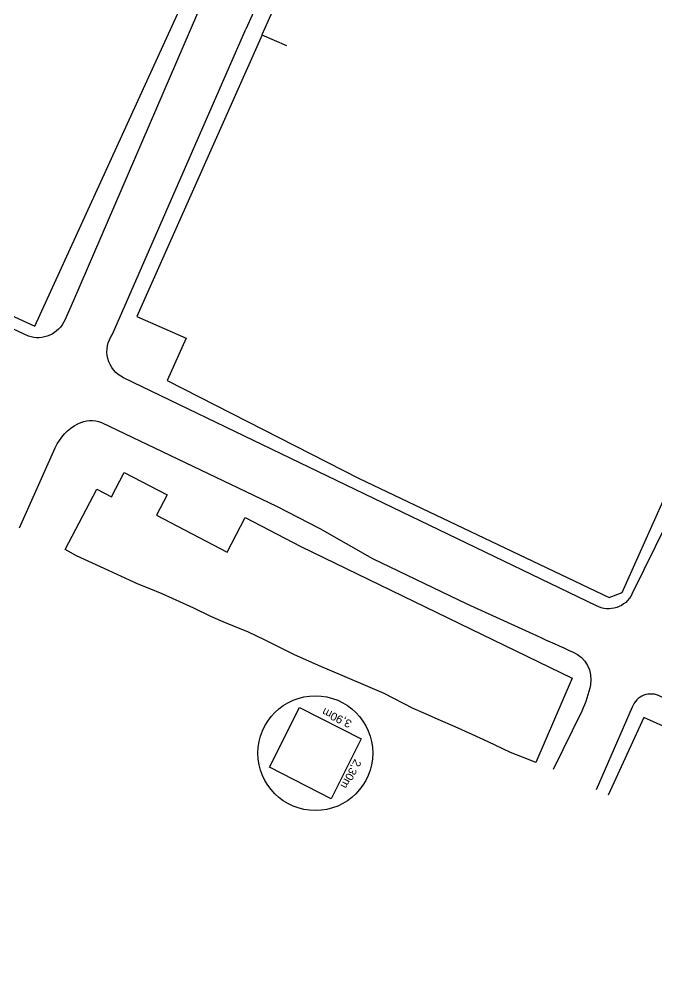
# Model space of a CAD drawing. Header units: metres. Extents: x 320405 to 332543, y 7395686 to 7410003.
# Drawn here: x 325368 to 325487.4, y 7397572 to 7397753.1 of the extents above; entities that cross this region are included whole.
import ezdxf

# ---------------------------------------------------------------- set-up
doc = ezdxf.new("R2010")
doc.units = ezdxf.units.M
doc.header["$LTSCALE"] = 10
doc.header["$MEASUREMENT"] = 0
doc.linetypes.add('CONTINUO', pattern=[0])
for name, color, linetype in [('DETALHES', 45, 'Continuous'), ('Edificações', 30, 'Continuous'), ('T-GUIA', 230, 'Continuous'), ('T-MURO', 30, 'CONTINUO'), ('Vias Primárias', 230, 'Continuous')]:
    doc.layers.add(name, color=color, linetype=linetype)
doc.styles.add('ARIAL', font='arial.ttf')

# ---------------------------------------------------------------- blocks, each defined once
blk = doc.blocks.new('topografia ÁGUA BRANCA - LAPA_X')
at = {"layer": 'T-GUIA', "ltscale": 5, "flags": 128}
blk.add_lwpolyline([(152781.49, 253626.19), (152779.13, 253621.06), (152775.69, 253613.34), (152770.55, 253601.73), (152767.57, 253595.09)], dxfattribs=at)
at = {"layer": 'T-MURO'}
for points, elevation in [([(152781.91, 253619.67), (152779.09, 253613.45), (152778.53, 253612.13), (152776.5, 253607.41), (152773.64, 253600.87), (152770.6, 253594.01)], 733.47), ([(152770.6, 253594.01), (152775.2, 253592.05)], 732.23)]:
    blk.add_lwpolyline(points, dxfattribs=dict(at, elevation=elevation))

msp = doc.modelspace()

# ---------------------------------------------------------------- linework, layer by layer
at = {"layer": 'DETALHES', "elevation": -728}
msp.add_lwpolyline([(325420.47, 7397624.13), (325432.01, 7397618.24), (325426.37, 7397607.05), (325414.83, 7397612.94)], close=True, dxfattribs=at)
at = {"layer": 'DETALHES'}
msp.add_circle((325423.42, 7397615.59, -728), 10.75, dxfattribs=at)
at = {"layer": 'Edificações'}
for points in [[(325302.28, 7397791.97), (325277.22, 7397738.55), (325370.85, 7397695.59), (325399.61, 7397758.5)], [(325413.43, 7397750.18), (325389.96, 7397697.38), (325399.22, 7397693.32), (325395.67, 7397685.43), (325431.63, 7397667.03), (325478.44, 7397644.76), (325480.92, 7397645.68), (325500, 7397688.42), (325503.69, 7397698.03)], [(325553.49, 7397573.81), (325559.35, 7397585.65), (325500, 7397615.53), (325484.97, 7397622.27), (325478.3, 7397607.71)]]:
    msp.add_lwpolyline(points, dxfattribs=at)
msp.add_lwpolyline([(325382.5, 7397665.07), (325385.24, 7397663.63), (325387.63, 7397668.19), (325395.66, 7397663.98), (325393.67, 7397660.18), (325406.9, 7397653.25), (325410.29, 7397659.72), (325420.67, 7397654.28), (325471.52, 7397629.64), (325464.74, 7397613.85), (325463.32, 7397614.39), (325459.97, 7397615.68), (325455.82, 7397617.72), (325452.81, 7397619.1), (325449.62, 7397620.51), (325446.44, 7397621.91), (325444.05, 7397622.93), (325441.72, 7397623.98), (325436.34, 7397626.78), (325433.69, 7397627.87), (325428.54, 7397630.05), (325424.02, 7397632.03), (325419.38, 7397634.09), (325413.92, 7397636.79), (325410.89, 7397638.24), (325406.6, 7397640.03), (325403.86, 7397641.19), (325400.68, 7397642.74), (325394.72, 7397645.41), (325392.3, 7397646.45), (325390.25, 7397647.27), (325387.13, 7397648.71), (325384.69, 7397649.81), (325378.66, 7397652.53), (325376.57, 7397653.75)], close=True, dxfattribs=at)
at = {"layer": 'Vias Primárias'}
for points in [[(325402.53, 7397757.06), (325402.53, 7397757.06), (325378.11, 7397700.42), (325376.48, 7397696.73, -0.386644), (325369.66, 7397693.71), (325278.99, 7397736.01), (325277.27, 7397736.81, -0.408249), (325274.22, 7397746.59), (325276.55, 7397751.64), (325296.83, 7397794.58)], [(325506.77, 7397696.68), (325500, 7397680.66), (325495.84, 7397672.01), (325482.73, 7397645.37, -0.419635), (325476.08, 7397643.18), (325387.5, 7397685.9, -0.4678), (325385.44, 7397694.1), (325410.39, 7397751.27)], [(325367.99, 7397657.83), (325374.71, 7397672.81, -0.170564), (325378.96, 7397677.29, -0.209926), (325383.38, 7397677.56), (325416.13, 7397661.84), (325424.26, 7397657.67), (325434.15, 7397652.03), (325451.78, 7397643.59), (325464.82, 7397637.62, 0.004029), (325471.71, 7397634.53, -0.350061), (325474.94, 7397628.38, -0.066048), (325473.31, 7397623.47), (325467.95, 7397612.52)], [(325556.94, 7397572.02), (325562.07, 7397584.41, 0.409645), (325559.28, 7397591.3), (325500, 7397620.27), (325488.05, 7397626.21, 0.463298), (325482.78, 7397624.21), (325476.04, 7397608.7)]]:
    msp.add_lwpolyline(points, format="xyb", dxfattribs=at)

# ---------------------------------------------------------------- block references
at = {"rotation": 359.8966389496373}
msp.add_blockref('topografia ÁGUA BRANCA - LAPA_X', (172185.59, 7144432.18), dxfattribs=at)

# ---------------------------------------------------------------- texts
at = {"layer": 'DETALHES', "style": 'ARIAL'}
for s, rotation, p in [('3,90m', 154.0122, (325430.37, 7397621.58, -728)), ('2,30m', 242.0122, (325430.81, 7397614.59, -728))]:
    msp.add_text(s, height=1.5, rotation=rotation, dxfattribs=at).set_placement(p)

doc.saveas('drawing.dxf')
